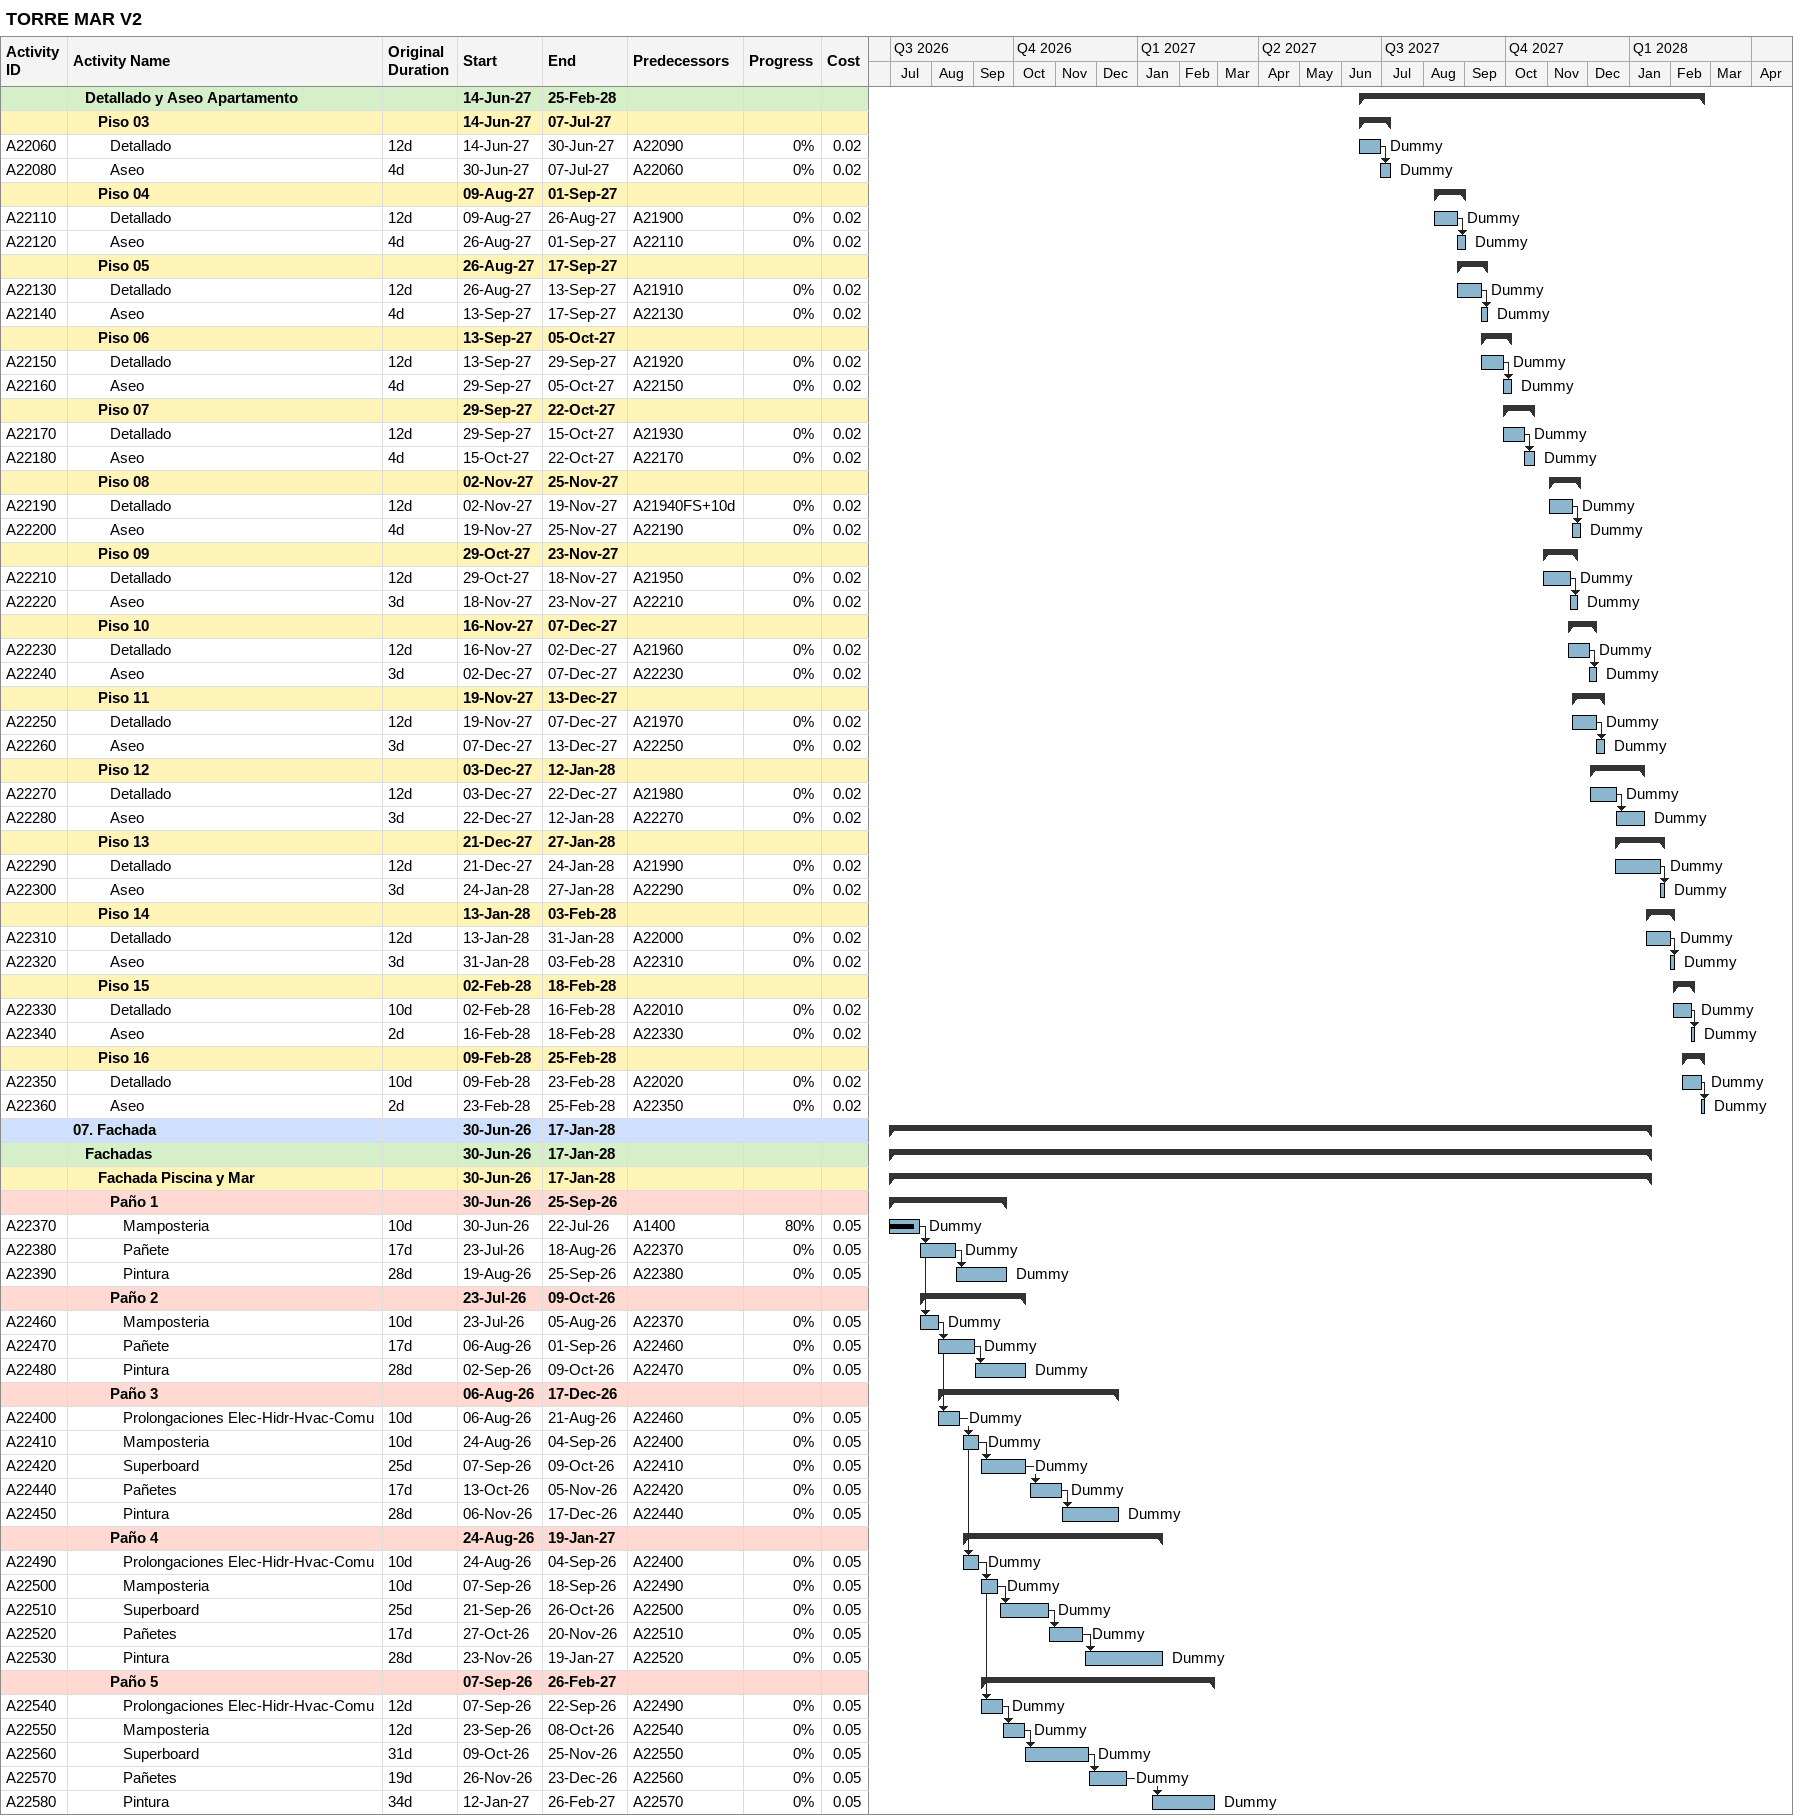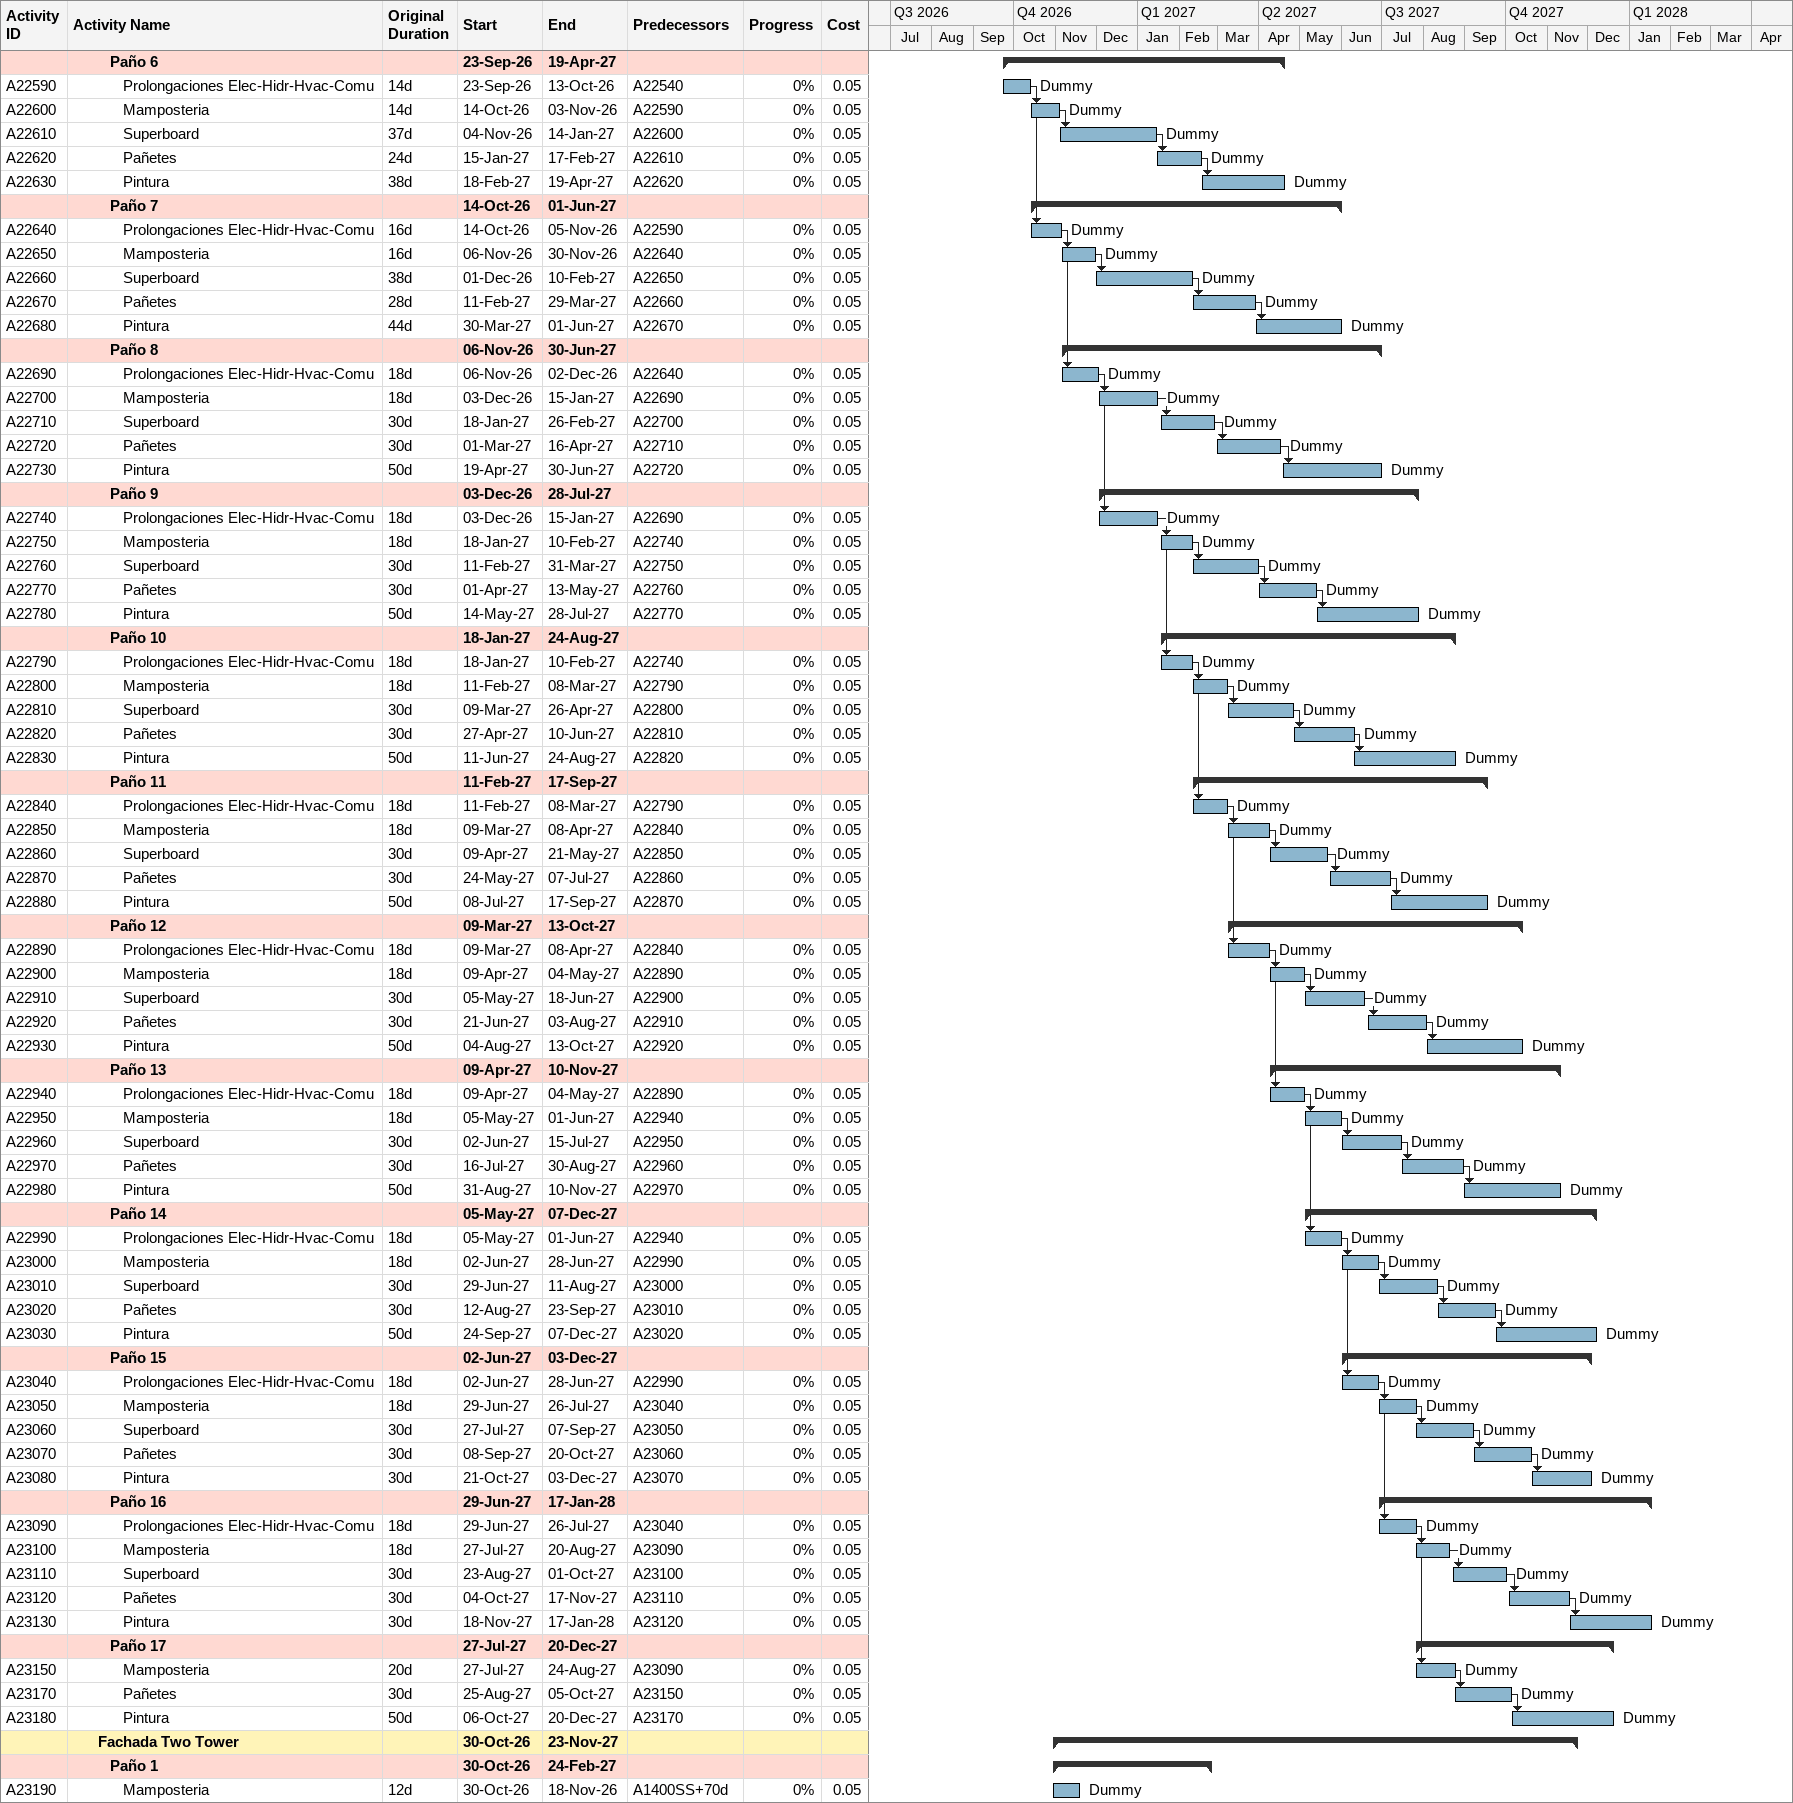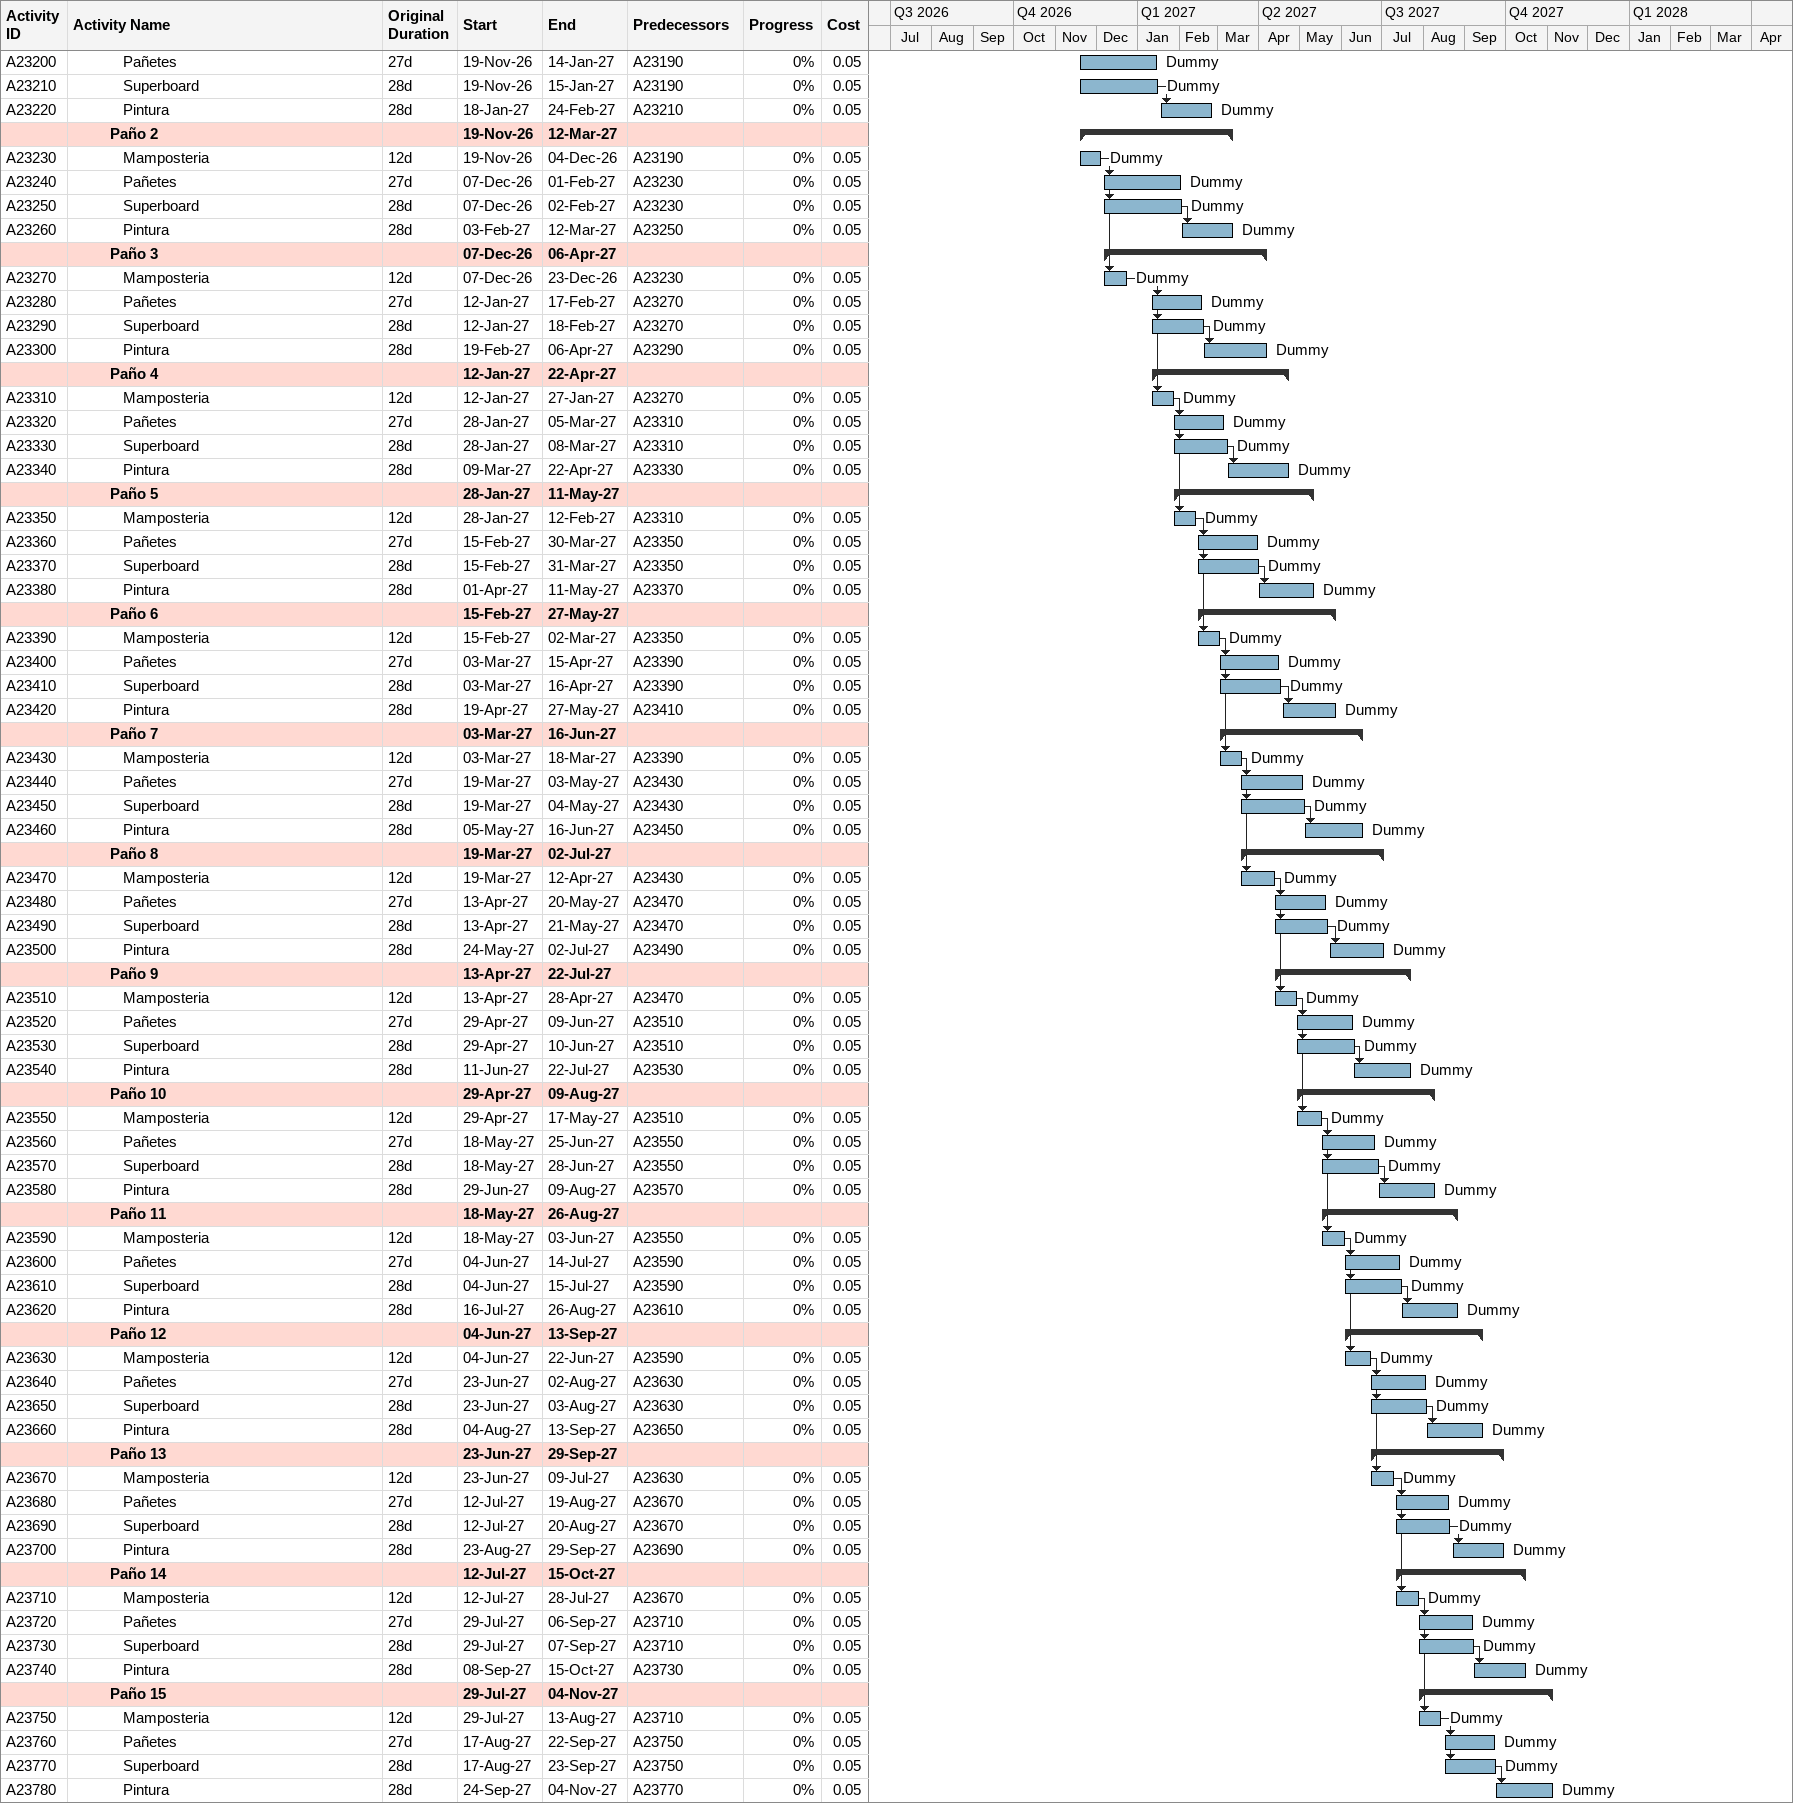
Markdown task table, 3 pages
TORRE MAR V2

| ID | Level | Task | Original duration | Start | Finish | Predecessors | Resources | % complete | Cost |
|---|---|---|---|---|---|---|---|---|---|
|  | 2 | **Detallado y Aseo Apartamento** |  | 2027-06-14 | 2028-02-25 |  |  |  |  |
|  | 3 | **Piso 03** |  | 2027-06-14 | 2027-07-07 |  |  |  |  |
| A22060 | 4 | Detallado | 12d | 2027-06-14 | 2027-06-30 | A22090 | Dummy | 0 | 0.02 |
| A22080 | 4 | Aseo | 4d | 2027-06-30 | 2027-07-07 | A22060 | Dummy | 0 | 0.02 |
|  | 3 | **Piso 04** |  | 2027-08-09 | 2027-09-01 |  |  |  |  |
| A22110 | 4 | Detallado | 12d | 2027-08-09 | 2027-08-26 | A21900 | Dummy | 0 | 0.02 |
| A22120 | 4 | Aseo | 4d | 2027-08-26 | 2027-09-01 | A22110 | Dummy | 0 | 0.02 |
|  | 3 | **Piso 05** |  | 2027-08-26 | 2027-09-17 |  |  |  |  |
| A22130 | 4 | Detallado | 12d | 2027-08-26 | 2027-09-13 | A21910 | Dummy | 0 | 0.02 |
| A22140 | 4 | Aseo | 4d | 2027-09-13 | 2027-09-17 | A22130 | Dummy | 0 | 0.02 |
|  | 3 | **Piso 06** |  | 2027-09-13 | 2027-10-05 |  |  |  |  |
| A22150 | 4 | Detallado | 12d | 2027-09-13 | 2027-09-29 | A21920 | Dummy | 0 | 0.02 |
| A22160 | 4 | Aseo | 4d | 2027-09-29 | 2027-10-05 | A22150 | Dummy | 0 | 0.02 |
|  | 3 | **Piso 07** |  | 2027-09-29 | 2027-10-22 |  |  |  |  |
| A22170 | 4 | Detallado | 12d | 2027-09-29 | 2027-10-15 | A21930 | Dummy | 0 | 0.02 |
| A22180 | 4 | Aseo | 4d | 2027-10-15 | 2027-10-22 | A22170 | Dummy | 0 | 0.02 |
|  | 3 | **Piso 08** |  | 2027-11-02 | 2027-11-25 |  |  |  |  |
| A22190 | 4 | Detallado | 12d | 2027-11-02 | 2027-11-19 | A21940FS+10d | Dummy | 0 | 0.02 |
| A22200 | 4 | Aseo | 4d | 2027-11-19 | 2027-11-25 | A22190 | Dummy | 0 | 0.02 |
|  | 3 | **Piso 09** |  | 2027-10-29 | 2027-11-23 |  |  |  |  |
| A22210 | 4 | Detallado | 12d | 2027-10-29 | 2027-11-18 | A21950 | Dummy | 0 | 0.02 |
| A22220 | 4 | Aseo | 3d | 2027-11-18 | 2027-11-23 | A22210 | Dummy | 0 | 0.02 |
|  | 3 | **Piso 10** |  | 2027-11-16 | 2027-12-07 |  |  |  |  |
| A22230 | 4 | Detallado | 12d | 2027-11-16 | 2027-12-02 | A21960 | Dummy | 0 | 0.02 |
| A22240 | 4 | Aseo | 3d | 2027-12-02 | 2027-12-07 | A22230 | Dummy | 0 | 0.02 |
|  | 3 | **Piso 11** |  | 2027-11-19 | 2027-12-13 |  |  |  |  |
| A22250 | 4 | Detallado | 12d | 2027-11-19 | 2027-12-07 | A21970 | Dummy | 0 | 0.02 |
| A22260 | 4 | Aseo | 3d | 2027-12-07 | 2027-12-13 | A22250 | Dummy | 0 | 0.02 |
|  | 3 | **Piso 12** |  | 2027-12-03 | 2028-01-12 |  |  |  |  |
| A22270 | 4 | Detallado | 12d | 2027-12-03 | 2027-12-22 | A21980 | Dummy | 0 | 0.02 |
| A22280 | 4 | Aseo | 3d | 2027-12-22 | 2028-01-12 | A22270 | Dummy | 0 | 0.02 |
|  | 3 | **Piso 13** |  | 2027-12-21 | 2028-01-27 |  |  |  |  |
| A22290 | 4 | Detallado | 12d | 2027-12-21 | 2028-01-24 | A21990 | Dummy | 0 | 0.02 |
| A22300 | 4 | Aseo | 3d | 2028-01-24 | 2028-01-27 | A22290 | Dummy | 0 | 0.02 |
|  | 3 | **Piso 14** |  | 2028-01-13 | 2028-02-03 |  |  |  |  |
| A22310 | 4 | Detallado | 12d | 2028-01-13 | 2028-01-31 | A22000 | Dummy | 0 | 0.02 |
| A22320 | 4 | Aseo | 3d | 2028-01-31 | 2028-02-03 | A22310 | Dummy | 0 | 0.02 |
|  | 3 | **Piso 15** |  | 2028-02-02 | 2028-02-18 |  |  |  |  |
| A22330 | 4 | Detallado | 10d | 2028-02-02 | 2028-02-16 | A22010 | Dummy | 0 | 0.02 |
| A22340 | 4 | Aseo | 2d | 2028-02-16 | 2028-02-18 | A22330 | Dummy | 0 | 0.02 |
|  | 3 | **Piso 16** |  | 2028-02-09 | 2028-02-25 |  |  |  |  |
| A22350 | 4 | Detallado | 10d | 2028-02-09 | 2028-02-23 | A22020 | Dummy | 0 | 0.02 |
| A22360 | 4 | Aseo | 2d | 2028-02-23 | 2028-02-25 | A22350 | Dummy | 0 | 0.02 |
|  | 1 | **07. Fachada** |  | 2026-06-30 | 2028-01-17 |  |  |  |  |
|  | 2 | **Fachadas** |  | 2026-06-30 | 2028-01-17 |  |  |  |  |
|  | 3 | **Fachada Piscina y Mar** |  | 2026-06-30 | 2028-01-17 |  |  |  |  |
|  | 4 | **Paño 1** |  | 2026-06-30 | 2026-09-25 |  |  |  |  |
| A22370 | 5 | Mamposteria | 10d | 2026-06-30 | 2026-07-22 | A1400 | Dummy | 80 | 0.05 |
| A22380 | 5 | Pañete | 17d | 2026-07-23 | 2026-08-18 | A22370 | Dummy | 0 | 0.05 |
| A22390 | 5 | Pintura | 28d | 2026-08-19 | 2026-09-25 | A22380 | Dummy | 0 | 0.05 |
|  | 4 | **Paño 2** |  | 2026-07-23 | 2026-10-09 |  |  |  |  |
| A22460 | 5 | Mamposteria | 10d | 2026-07-23 | 2026-08-05 | A22370 | Dummy | 0 | 0.05 |
| A22470 | 5 | Pañete | 17d | 2026-08-06 | 2026-09-01 | A22460 | Dummy | 0 | 0.05 |
| A22480 | 5 | Pintura | 28d | 2026-09-02 | 2026-10-09 | A22470 | Dummy | 0 | 0.05 |
|  | 4 | **Paño 3** |  | 2026-08-06 | 2026-12-17 |  |  |  |  |
| A22400 | 5 | Prolongaciones Elec-Hidr-Hvac-Comu | 10d | 2026-08-06 | 2026-08-21 | A22460 | Dummy | 0 | 0.05 |
| A22410 | 5 | Mamposteria | 10d | 2026-08-24 | 2026-09-04 | A22400 | Dummy | 0 | 0.05 |
| A22420 | 5 | Superboard | 25d | 2026-09-07 | 2026-10-09 | A22410 | Dummy | 0 | 0.05 |
| A22440 | 5 | Pañetes | 17d | 2026-10-13 | 2026-11-05 | A22420 | Dummy | 0 | 0.05 |
| A22450 | 5 | Pintura | 28d | 2026-11-06 | 2026-12-17 | A22440 | Dummy | 0 | 0.05 |
|  | 4 | **Paño 4** |  | 2026-08-24 | 2027-01-19 |  |  |  |  |
| A22490 | 5 | Prolongaciones Elec-Hidr-Hvac-Comu | 10d | 2026-08-24 | 2026-09-04 | A22400 | Dummy | 0 | 0.05 |
| A22500 | 5 | Mamposteria | 10d | 2026-09-07 | 2026-09-18 | A22490 | Dummy | 0 | 0.05 |
| A22510 | 5 | Superboard | 25d | 2026-09-21 | 2026-10-26 | A22500 | Dummy | 0 | 0.05 |
| A22520 | 5 | Pañetes | 17d | 2026-10-27 | 2026-11-20 | A22510 | Dummy | 0 | 0.05 |
| A22530 | 5 | Pintura | 28d | 2026-11-23 | 2027-01-19 | A22520 | Dummy | 0 | 0.05 |
|  | 4 | **Paño 5** |  | 2026-09-07 | 2027-02-26 |  |  |  |  |
| A22540 | 5 | Prolongaciones Elec-Hidr-Hvac-Comu | 12d | 2026-09-07 | 2026-09-22 | A22490 | Dummy | 0 | 0.05 |
| A22550 | 5 | Mamposteria | 12d | 2026-09-23 | 2026-10-08 | A22540 | Dummy | 0 | 0.05 |
| A22560 | 5 | Superboard | 31d | 2026-10-09 | 2026-11-25 | A22550 | Dummy | 0 | 0.05 |
| A22570 | 5 | Pañetes | 19d | 2026-11-26 | 2026-12-23 | A22560 | Dummy | 0 | 0.05 |
| A22580 | 5 | Pintura | 34d | 2027-01-12 | 2027-02-26 | A22570 | Dummy | 0 | 0.05 |
|  | 4 | **Paño 6** |  | 2026-09-23 | 2027-04-19 |  |  |  |  |
| A22590 | 5 | Prolongaciones Elec-Hidr-Hvac-Comu | 14d | 2026-09-23 | 2026-10-13 | A22540 | Dummy | 0 | 0.05 |
| A22600 | 5 | Mamposteria | 14d | 2026-10-14 | 2026-11-03 | A22590 | Dummy | 0 | 0.05 |
| A22610 | 5 | Superboard | 37d | 2026-11-04 | 2027-01-14 | A22600 | Dummy | 0 | 0.05 |
| A22620 | 5 | Pañetes | 24d | 2027-01-15 | 2027-02-17 | A22610 | Dummy | 0 | 0.05 |
| A22630 | 5 | Pintura | 38d | 2027-02-18 | 2027-04-19 | A22620 | Dummy | 0 | 0.05 |
|  | 4 | **Paño 7** |  | 2026-10-14 | 2027-06-01 |  |  |  |  |
| A22640 | 5 | Prolongaciones Elec-Hidr-Hvac-Comu | 16d | 2026-10-14 | 2026-11-05 | A22590 | Dummy | 0 | 0.05 |
| A22650 | 5 | Mamposteria | 16d | 2026-11-06 | 2026-11-30 | A22640 | Dummy | 0 | 0.05 |
| A22660 | 5 | Superboard | 38d | 2026-12-01 | 2027-02-10 | A22650 | Dummy | 0 | 0.05 |
| A22670 | 5 | Pañetes | 28d | 2027-02-11 | 2027-03-29 | A22660 | Dummy | 0 | 0.05 |
| A22680 | 5 | Pintura | 44d | 2027-03-30 | 2027-06-01 | A22670 | Dummy | 0 | 0.05 |
|  | 4 | **Paño 8** |  | 2026-11-06 | 2027-06-30 |  |  |  |  |
| A22690 | 5 | Prolongaciones Elec-Hidr-Hvac-Comu | 18d | 2026-11-06 | 2026-12-02 | A22640 | Dummy | 0 | 0.05 |
| A22700 | 5 | Mamposteria | 18d | 2026-12-03 | 2027-01-15 | A22690 | Dummy | 0 | 0.05 |
| A22710 | 5 | Superboard | 30d | 2027-01-18 | 2027-02-26 | A22700 | Dummy | 0 | 0.05 |
| A22720 | 5 | Pañetes | 30d | 2027-03-01 | 2027-04-16 | A22710 | Dummy | 0 | 0.05 |
| A22730 | 5 | Pintura | 50d | 2027-04-19 | 2027-06-30 | A22720 | Dummy | 0 | 0.05 |
|  | 4 | **Paño 9** |  | 2026-12-03 | 2027-07-28 |  |  |  |  |
| A22740 | 5 | Prolongaciones Elec-Hidr-Hvac-Comu | 18d | 2026-12-03 | 2027-01-15 | A22690 | Dummy | 0 | 0.05 |
| A22750 | 5 | Mamposteria | 18d | 2027-01-18 | 2027-02-10 | A22740 | Dummy | 0 | 0.05 |
| A22760 | 5 | Superboard | 30d | 2027-02-11 | 2027-03-31 | A22750 | Dummy | 0 | 0.05 |
| A22770 | 5 | Pañetes | 30d | 2027-04-01 | 2027-05-13 | A22760 | Dummy | 0 | 0.05 |
| A22780 | 5 | Pintura | 50d | 2027-05-14 | 2027-07-28 | A22770 | Dummy | 0 | 0.05 |
|  | 4 | **Paño 10** |  | 2027-01-18 | 2027-08-24 |  |  |  |  |
| A22790 | 5 | Prolongaciones Elec-Hidr-Hvac-Comu | 18d | 2027-01-18 | 2027-02-10 | A22740 | Dummy | 0 | 0.05 |
| A22800 | 5 | Mamposteria | 18d | 2027-02-11 | 2027-03-08 | A22790 | Dummy | 0 | 0.05 |
| A22810 | 5 | Superboard | 30d | 2027-03-09 | 2027-04-26 | A22800 | Dummy | 0 | 0.05 |
| A22820 | 5 | Pañetes | 30d | 2027-04-27 | 2027-06-10 | A22810 | Dummy | 0 | 0.05 |
| A22830 | 5 | Pintura | 50d | 2027-06-11 | 2027-08-24 | A22820 | Dummy | 0 | 0.05 |
|  | 4 | **Paño 11** |  | 2027-02-11 | 2027-09-17 |  |  |  |  |
| A22840 | 5 | Prolongaciones Elec-Hidr-Hvac-Comu | 18d | 2027-02-11 | 2027-03-08 | A22790 | Dummy | 0 | 0.05 |
| A22850 | 5 | Mamposteria | 18d | 2027-03-09 | 2027-04-08 | A22840 | Dummy | 0 | 0.05 |
| A22860 | 5 | Superboard | 30d | 2027-04-09 | 2027-05-21 | A22850 | Dummy | 0 | 0.05 |
| A22870 | 5 | Pañetes | 30d | 2027-05-24 | 2027-07-07 | A22860 | Dummy | 0 | 0.05 |
| A22880 | 5 | Pintura | 50d | 2027-07-08 | 2027-09-17 | A22870 | Dummy | 0 | 0.05 |
|  | 4 | **Paño 12** |  | 2027-03-09 | 2027-10-13 |  |  |  |  |
| A22890 | 5 | Prolongaciones Elec-Hidr-Hvac-Comu | 18d | 2027-03-09 | 2027-04-08 | A22840 | Dummy | 0 | 0.05 |
| A22900 | 5 | Mamposteria | 18d | 2027-04-09 | 2027-05-04 | A22890 | Dummy | 0 | 0.05 |
| A22910 | 5 | Superboard | 30d | 2027-05-05 | 2027-06-18 | A22900 | Dummy | 0 | 0.05 |
| A22920 | 5 | Pañetes | 30d | 2027-06-21 | 2027-08-03 | A22910 | Dummy | 0 | 0.05 |
| A22930 | 5 | Pintura | 50d | 2027-08-04 | 2027-10-13 | A22920 | Dummy | 0 | 0.05 |
|  | 4 | **Paño 13** |  | 2027-04-09 | 2027-11-10 |  |  |  |  |
| A22940 | 5 | Prolongaciones Elec-Hidr-Hvac-Comu | 18d | 2027-04-09 | 2027-05-04 | A22890 | Dummy | 0 | 0.05 |
| A22950 | 5 | Mamposteria | 18d | 2027-05-05 | 2027-06-01 | A22940 | Dummy | 0 | 0.05 |
| A22960 | 5 | Superboard | 30d | 2027-06-02 | 2027-07-15 | A22950 | Dummy | 0 | 0.05 |
| A22970 | 5 | Pañetes | 30d | 2027-07-16 | 2027-08-30 | A22960 | Dummy | 0 | 0.05 |
| A22980 | 5 | Pintura | 50d | 2027-08-31 | 2027-11-10 | A22970 | Dummy | 0 | 0.05 |
|  | 4 | **Paño 14** |  | 2027-05-05 | 2027-12-07 |  |  |  |  |
| A22990 | 5 | Prolongaciones Elec-Hidr-Hvac-Comu | 18d | 2027-05-05 | 2027-06-01 | A22940 | Dummy | 0 | 0.05 |
| A23000 | 5 | Mamposteria | 18d | 2027-06-02 | 2027-06-28 | A22990 | Dummy | 0 | 0.05 |
| A23010 | 5 | Superboard | 30d | 2027-06-29 | 2027-08-11 | A23000 | Dummy | 0 | 0.05 |
| A23020 | 5 | Pañetes | 30d | 2027-08-12 | 2027-09-23 | A23010 | Dummy | 0 | 0.05 |
| A23030 | 5 | Pintura | 50d | 2027-09-24 | 2027-12-07 | A23020 | Dummy | 0 | 0.05 |
|  | 4 | **Paño 15** |  | 2027-06-02 | 2027-12-03 |  |  |  |  |
| A23040 | 5 | Prolongaciones Elec-Hidr-Hvac-Comu | 18d | 2027-06-02 | 2027-06-28 | A22990 | Dummy | 0 | 0.05 |
| A23050 | 5 | Mamposteria | 18d | 2027-06-29 | 2027-07-26 | A23040 | Dummy | 0 | 0.05 |
| A23060 | 5 | Superboard | 30d | 2027-07-27 | 2027-09-07 | A23050 | Dummy | 0 | 0.05 |
| A23070 | 5 | Pañetes | 30d | 2027-09-08 | 2027-10-20 | A23060 | Dummy | 0 | 0.05 |
| A23080 | 5 | Pintura | 30d | 2027-10-21 | 2027-12-03 | A23070 | Dummy | 0 | 0.05 |
|  | 4 | **Paño 16** |  | 2027-06-29 | 2028-01-17 |  |  |  |  |
| A23090 | 5 | Prolongaciones Elec-Hidr-Hvac-Comu | 18d | 2027-06-29 | 2027-07-26 | A23040 | Dummy | 0 | 0.05 |
| A23100 | 5 | Mamposteria | 18d | 2027-07-27 | 2027-08-20 | A23090 | Dummy | 0 | 0.05 |
| A23110 | 5 | Superboard | 30d | 2027-08-23 | 2027-10-01 | A23100 | Dummy | 0 | 0.05 |
| A23120 | 5 | Pañetes | 30d | 2027-10-04 | 2027-11-17 | A23110 | Dummy | 0 | 0.05 |
| A23130 | 5 | Pintura | 30d | 2027-11-18 | 2028-01-17 | A23120 | Dummy | 0 | 0.05 |
|  | 4 | **Paño 17** |  | 2027-07-27 | 2027-12-20 |  |  |  |  |
| A23150 | 5 | Mamposteria | 20d | 2027-07-27 | 2027-08-24 | A23090 | Dummy | 0 | 0.05 |
| A23170 | 5 | Pañetes | 30d | 2027-08-25 | 2027-10-05 | A23150 | Dummy | 0 | 0.05 |
| A23180 | 5 | Pintura | 50d | 2027-10-06 | 2027-12-20 | A23170 | Dummy | 0 | 0.05 |
|  | 3 | **Fachada Two Tower** |  | 2026-10-30 | 2027-11-23 |  |  |  |  |
|  | 4 | **Paño 1** |  | 2026-10-30 | 2027-02-24 |  |  |  |  |
| A23190 | 5 | Mamposteria | 12d | 2026-10-30 | 2026-11-18 | A1400SS+70d | Dummy | 0 | 0.05 |
| A23200 | 5 | Pañetes | 27d | 2026-11-19 | 2027-01-14 | A23190 | Dummy | 0 | 0.05 |
| A23210 | 5 | Superboard | 28d | 2026-11-19 | 2027-01-15 | A23190 | Dummy | 0 | 0.05 |
| A23220 | 5 | Pintura | 28d | 2027-01-18 | 2027-02-24 | A23210 | Dummy | 0 | 0.05 |
|  | 4 | **Paño 2** |  | 2026-11-19 | 2027-03-12 |  |  |  |  |
| A23230 | 5 | Mamposteria | 12d | 2026-11-19 | 2026-12-04 | A23190 | Dummy | 0 | 0.05 |
| A23240 | 5 | Pañetes | 27d | 2026-12-07 | 2027-02-01 | A23230 | Dummy | 0 | 0.05 |
| A23250 | 5 | Superboard | 28d | 2026-12-07 | 2027-02-02 | A23230 | Dummy | 0 | 0.05 |
| A23260 | 5 | Pintura | 28d | 2027-02-03 | 2027-03-12 | A23250 | Dummy | 0 | 0.05 |
|  | 4 | **Paño 3** |  | 2026-12-07 | 2027-04-06 |  |  |  |  |
| A23270 | 5 | Mamposteria | 12d | 2026-12-07 | 2026-12-23 | A23230 | Dummy | 0 | 0.05 |
| A23280 | 5 | Pañetes | 27d | 2027-01-12 | 2027-02-17 | A23270 | Dummy | 0 | 0.05 |
| A23290 | 5 | Superboard | 28d | 2027-01-12 | 2027-02-18 | A23270 | Dummy | 0 | 0.05 |
| A23300 | 5 | Pintura | 28d | 2027-02-19 | 2027-04-06 | A23290 | Dummy | 0 | 0.05 |
|  | 4 | **Paño 4** |  | 2027-01-12 | 2027-04-22 |  |  |  |  |
| A23310 | 5 | Mamposteria | 12d | 2027-01-12 | 2027-01-27 | A23270 | Dummy | 0 | 0.05 |
| A23320 | 5 | Pañetes | 27d | 2027-01-28 | 2027-03-05 | A23310 | Dummy | 0 | 0.05 |
| A23330 | 5 | Superboard | 28d | 2027-01-28 | 2027-03-08 | A23310 | Dummy | 0 | 0.05 |
| A23340 | 5 | Pintura | 28d | 2027-03-09 | 2027-04-22 | A23330 | Dummy | 0 | 0.05 |
|  | 4 | **Paño 5** |  | 2027-01-28 | 2027-05-11 |  |  |  |  |
| A23350 | 5 | Mamposteria | 12d | 2027-01-28 | 2027-02-12 | A23310 | Dummy | 0 | 0.05 |
| A23360 | 5 | Pañetes | 27d | 2027-02-15 | 2027-03-30 | A23350 | Dummy | 0 | 0.05 |
| A23370 | 5 | Superboard | 28d | 2027-02-15 | 2027-03-31 | A23350 | Dummy | 0 | 0.05 |
| A23380 | 5 | Pintura | 28d | 2027-04-01 | 2027-05-11 | A23370 | Dummy | 0 | 0.05 |
|  | 4 | **Paño 6** |  | 2027-02-15 | 2027-05-27 |  |  |  |  |
| A23390 | 5 | Mamposteria | 12d | 2027-02-15 | 2027-03-02 | A23350 | Dummy | 0 | 0.05 |
| A23400 | 5 | Pañetes | 27d | 2027-03-03 | 2027-04-15 | A23390 | Dummy | 0 | 0.05 |
| A23410 | 5 | Superboard | 28d | 2027-03-03 | 2027-04-16 | A23390 | Dummy | 0 | 0.05 |
| A23420 | 5 | Pintura | 28d | 2027-04-19 | 2027-05-27 | A23410 | Dummy | 0 | 0.05 |
|  | 4 | **Paño 7** |  | 2027-03-03 | 2027-06-16 |  |  |  |  |
| A23430 | 5 | Mamposteria | 12d | 2027-03-03 | 2027-03-18 | A23390 | Dummy | 0 | 0.05 |
| A23440 | 5 | Pañetes | 27d | 2027-03-19 | 2027-05-03 | A23430 | Dummy | 0 | 0.05 |
| A23450 | 5 | Superboard | 28d | 2027-03-19 | 2027-05-04 | A23430 | Dummy | 0 | 0.05 |
| A23460 | 5 | Pintura | 28d | 2027-05-05 | 2027-06-16 | A23450 | Dummy | 0 | 0.05 |
|  | 4 | **Paño 8** |  | 2027-03-19 | 2027-07-02 |  |  |  |  |
| A23470 | 5 | Mamposteria | 12d | 2027-03-19 | 2027-04-12 | A23430 | Dummy | 0 | 0.05 |
| A23480 | 5 | Pañetes | 27d | 2027-04-13 | 2027-05-20 | A23470 | Dummy | 0 | 0.05 |
| A23490 | 5 | Superboard | 28d | 2027-04-13 | 2027-05-21 | A23470 | Dummy | 0 | 0.05 |
| A23500 | 5 | Pintura | 28d | 2027-05-24 | 2027-07-02 | A23490 | Dummy | 0 | 0.05 |
|  | 4 | **Paño 9** |  | 2027-04-13 | 2027-07-22 |  |  |  |  |
| A23510 | 5 | Mamposteria | 12d | 2027-04-13 | 2027-04-28 | A23470 | Dummy | 0 | 0.05 |
| A23520 | 5 | Pañetes | 27d | 2027-04-29 | 2027-06-09 | A23510 | Dummy | 0 | 0.05 |
| A23530 | 5 | Superboard | 28d | 2027-04-29 | 2027-06-10 | A23510 | Dummy | 0 | 0.05 |
| A23540 | 5 | Pintura | 28d | 2027-06-11 | 2027-07-22 | A23530 | Dummy | 0 | 0.05 |
|  | 4 | **Paño 10** |  | 2027-04-29 | 2027-08-09 |  |  |  |  |
| A23550 | 5 | Mamposteria | 12d | 2027-04-29 | 2027-05-17 | A23510 | Dummy | 0 | 0.05 |
| A23560 | 5 | Pañetes | 27d | 2027-05-18 | 2027-06-25 | A23550 | Dummy | 0 | 0.05 |
| A23570 | 5 | Superboard | 28d | 2027-05-18 | 2027-06-28 | A23550 | Dummy | 0 | 0.05 |
| A23580 | 5 | Pintura | 28d | 2027-06-29 | 2027-08-09 | A23570 | Dummy | 0 | 0.05 |
|  | 4 | **Paño 11** |  | 2027-05-18 | 2027-08-26 |  |  |  |  |
| A23590 | 5 | Mamposteria | 12d | 2027-05-18 | 2027-06-03 | A23550 | Dummy | 0 | 0.05 |
| A23600 | 5 | Pañetes | 27d | 2027-06-04 | 2027-07-14 | A23590 | Dummy | 0 | 0.05 |
| A23610 | 5 | Superboard | 28d | 2027-06-04 | 2027-07-15 | A23590 | Dummy | 0 | 0.05 |
| A23620 | 5 | Pintura | 28d | 2027-07-16 | 2027-08-26 | A23610 | Dummy | 0 | 0.05 |
|  | 4 | **Paño 12** |  | 2027-06-04 | 2027-09-13 |  |  |  |  |
| A23630 | 5 | Mamposteria | 12d | 2027-06-04 | 2027-06-22 | A23590 | Dummy | 0 | 0.05 |
| A23640 | 5 | Pañetes | 27d | 2027-06-23 | 2027-08-02 | A23630 | Dummy | 0 | 0.05 |
| A23650 | 5 | Superboard | 28d | 2027-06-23 | 2027-08-03 | A23630 | Dummy | 0 | 0.05 |
| A23660 | 5 | Pintura | 28d | 2027-08-04 | 2027-09-13 | A23650 | Dummy | 0 | 0.05 |
|  | 4 | **Paño 13** |  | 2027-06-23 | 2027-09-29 |  |  |  |  |
| A23670 | 5 | Mamposteria | 12d | 2027-06-23 | 2027-07-09 | A23630 | Dummy | 0 | 0.05 |
| A23680 | 5 | Pañetes | 27d | 2027-07-12 | 2027-08-19 | A23670 | Dummy | 0 | 0.05 |
| A23690 | 5 | Superboard | 28d | 2027-07-12 | 2027-08-20 | A23670 | Dummy | 0 | 0.05 |
| A23700 | 5 | Pintura | 28d | 2027-08-23 | 2027-09-29 | A23690 | Dummy | 0 | 0.05 |
|  | 4 | **Paño 14** |  | 2027-07-12 | 2027-10-15 |  |  |  |  |
| A23710 | 5 | Mamposteria | 12d | 2027-07-12 | 2027-07-28 | A23670 | Dummy | 0 | 0.05 |
| A23720 | 5 | Pañetes | 27d | 2027-07-29 | 2027-09-06 | A23710 | Dummy | 0 | 0.05 |
| A23730 | 5 | Superboard | 28d | 2027-07-29 | 2027-09-07 | A23710 | Dummy | 0 | 0.05 |
| A23740 | 5 | Pintura | 28d | 2027-09-08 | 2027-10-15 | A23730 | Dummy | 0 | 0.05 |
|  | 4 | **Paño 15** |  | 2027-07-29 | 2027-11-04 |  |  |  |  |
| A23750 | 5 | Mamposteria | 12d | 2027-07-29 | 2027-08-13 | A23710 | Dummy | 0 | 0.05 |
| A23760 | 5 | Pañetes | 27d | 2027-08-17 | 2027-09-22 | A23750 | Dummy | 0 | 0.05 |
| A23770 | 5 | Superboard | 28d | 2027-08-17 | 2027-09-23 | A23750 | Dummy | 0 | 0.05 |
| A23780 | 5 | Pintura | 28d | 2027-09-24 | 2027-11-04 | A23770 | Dummy | 0 | 0.05 |
